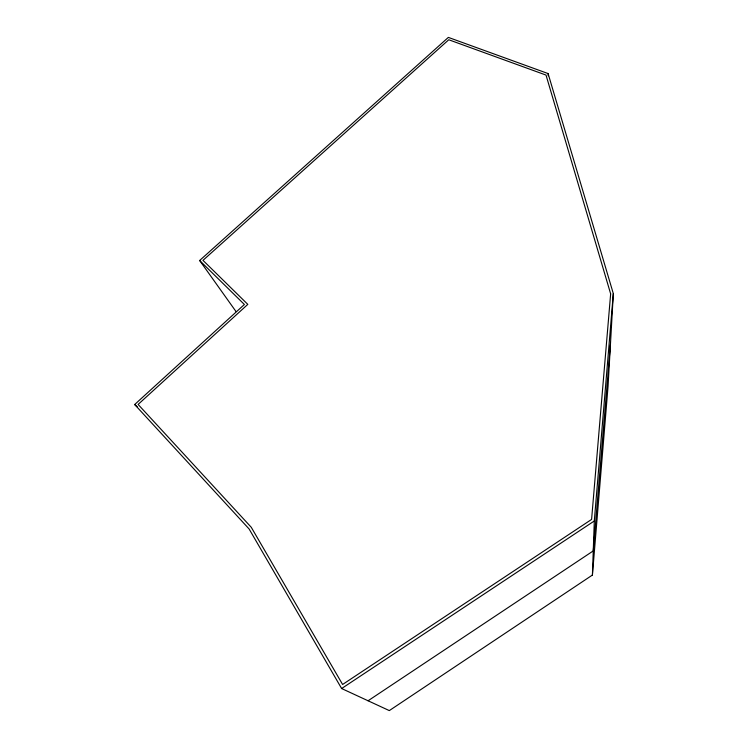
<?xml version="1.0" encoding="UTF-8"?>
<svg xmlns="http://www.w3.org/2000/svg" width="748" height="748" viewBox="0 0 748 748"><rect width="100%" height="100%" fill="white"/><g stroke="black" fill="none" stroke-linecap="round" stroke-linejoin="round"><path stroke-width="1.12" d="M199.651 260.491L244.39 304.492L134.677 404.518L249.103 528.967L341.63 688.534L389.306 710.6L592.416 575.062L594.305 520.982L613.323 293.618L548.097 73.566L448.351 37.4L199.651 260.491L236.041 311.589M613.323 293.618L608.059 386.277L592.416 575.062M610.424 344.604L593.258 550.911L368.063 700.773M341.63 688.534L594.305 520.982M134.677 404.518L137.267 406.809M548.097 73.566L548.209 75.866M610.649 293.852L591.593 519.421L342.603 684.476L251.253 527.275L138.109 404.434L247.812 304.371L202.979 260.351L448.763 39.756L546.021 75.081L610.649 293.852"/></g></svg>
